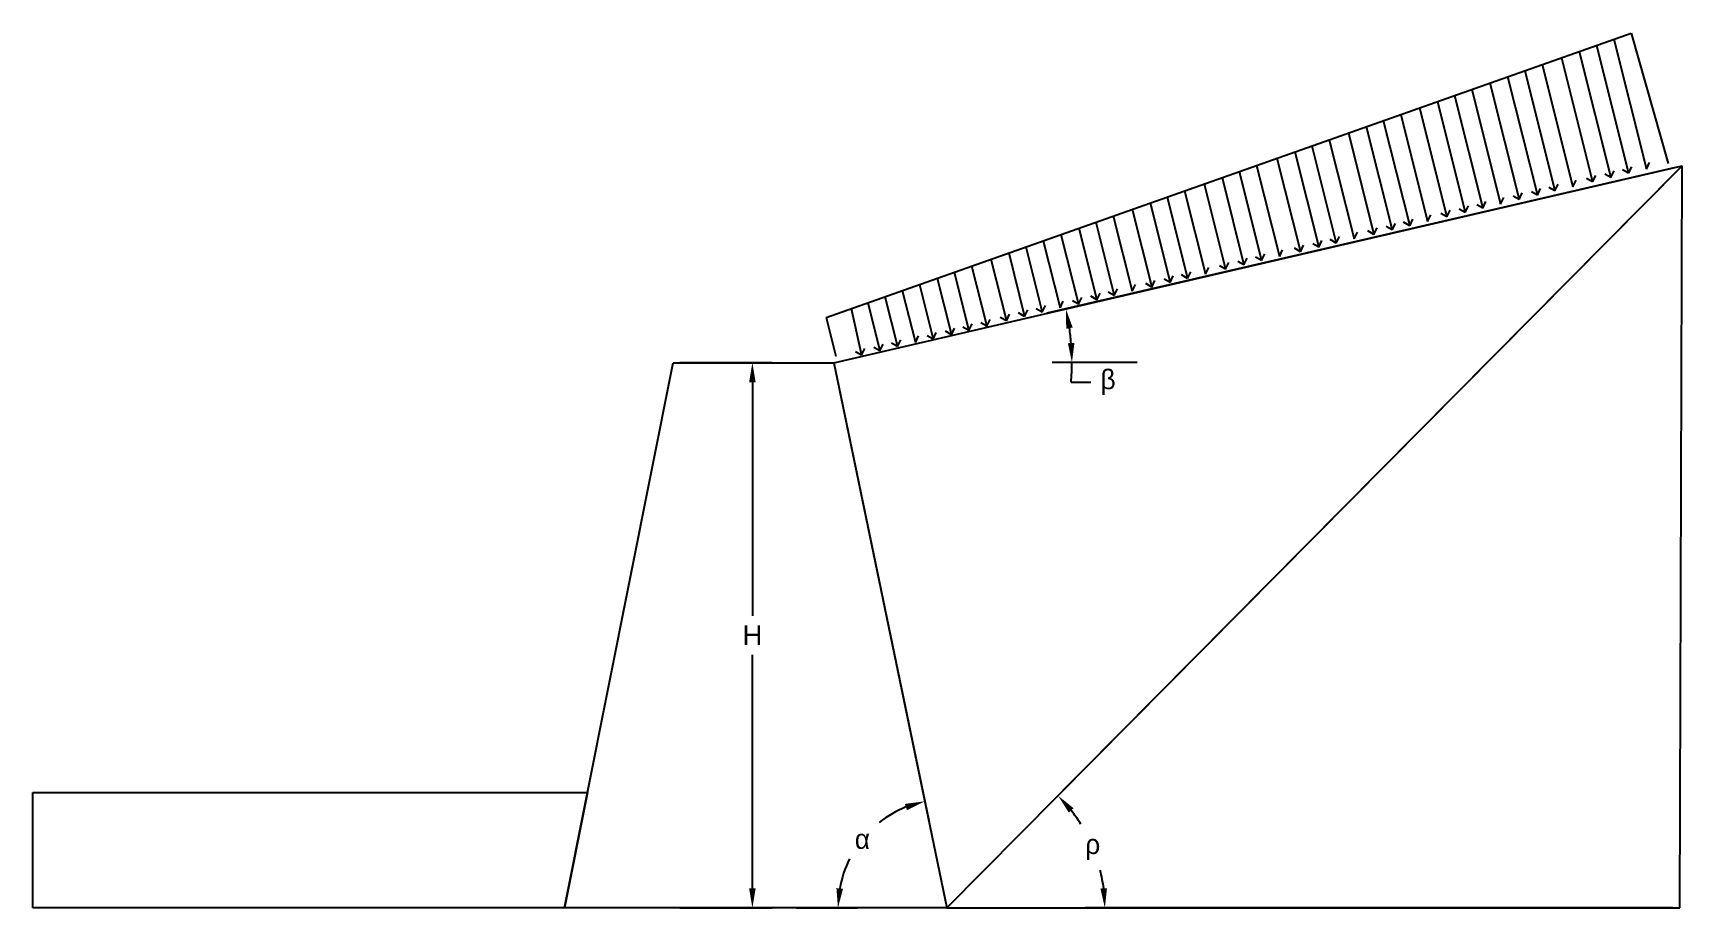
# Model space of a CAD drawing. Header units: inches. Extents: x 6 to 21.1, y 3.8 to 11.8.
import ezdxf

# ---------------------------------------------------------------- set-up
doc = ezdxf.new("R2010")
doc.units = ezdxf.units.IN
doc.header["$MEASUREMENT"] = 0
doc.styles.get("Standard").update_dxf_attribs({"font": 'Arial.ttf'})
doc.dimstyles.get("Standard").update_dxf_attribs({"dimtxt": 0.18, "dimasz": 0.18, "dimexe": 0.18, "dimexo": 0.0625, "dimgap": 0.09, "dimtad": 0, "dimtih": 1, "dimtoh": 1, "dimdec": 4, "dimzin": 0, "dimdsep": 46, "dimtxsty": 'Standard', "dimcen": 0.09, "dimadec": 0, "dimazin": 0, "dimtfac": 1, "dimtdec": 4, "dimtofl": 0, "dimtmove": 0, "dimatfit": 3, "dimfxl": 1, "dimtolj": 1, "dimtzin": 0, "dimarcsym": 0})

# ---------------------------------------------------------------- blocks, each defined once
blk = doc.blocks.new('*D6')
at = {"color": 0, "lineweight": -2, "transparency": 16777216}
for p, q in [((21.083, 10.602), (15.322, 9.266)), ((16.152, 8.814), (15.373, 8.814)), ((15.546, 8.634), (15.726, 8.634))]:
    blk.add_line(p, q, dxfattribs=at)
for start, end in [(4.7259, 8.3315), (355.2741, 0)]:
    blk.add_arc((13.37, 8.814), 2.183, start, end, dxfattribs=at)
at = {"color": 0, "transparency": 16777216}
for points in [[(15.501, 9.124), (15.56, 9.136), (15.497, 9.307)], [(15.576, 8.995), (15.516, 8.992), (15.553, 8.814)]]:
    blk.add_solid(points, dxfattribs=at)
at = {"layer": 'Defpoints', "color": 0, "transparency": 16777216}
for p in [(21.143, 10.616), (15.528, 9.144), (13.37, 8.814), (16.214, 8.814)]:
    blk.add_point(p, dxfattribs=at)
at = {"color": 0, "transparency": 16777216, "insert": (15.884, 8.634), "char_height": 0.18, "attachment_point": 5}
blk.add_mtext('\\A1;{\\Fgreekc|c0;b}', dxfattribs=at)
blk = doc.blocks.new('*D7')
at = {"color": 0, "lineweight": -2, "transparency": 16777216}
for p, q in [((13.383, 8.753), (14.241, 4.621)), ((13.028, 3.82), (13.589, 3.82))]:
    blk.add_line(p, q, dxfattribs=at)
for start, end in [(112.0743, 128.3899), (153.2053, 169.6503)]:
    blk.add_arc((14.407, 3.82), 0.998, start, end, dxfattribs=at)
at = {"color": 0, "transparency": 16777216}
for points in [[(14.023, 4.773), (14.041, 4.716), (14.204, 4.797)], [(13.455, 3.996), (13.395, 4.002), (13.409, 3.82)]]:
    blk.add_solid(points, dxfattribs=at)
at = {"layer": 'Defpoints', "color": 0, "transparency": 16777216}
for p in [(13.37, 8.814), (13.795, 4.608), (12.966, 3.82), (14.407, 3.82)]:
    blk.add_point(p, dxfattribs=at)
at = {"color": 0, "transparency": 16777216, "insert": (13.633, 4.45), "char_height": 0.18, "attachment_point": 5}
blk.add_mtext('\\A1;{\\Fgreeks|c0;a}', dxfattribs=at)
blk = doc.blocks.new('*D8')
at = {"color": 0, "lineweight": -2, "transparency": 16777216}
for p, q in [((21.099, 10.572), (15.3, 4.721)), ((21.06, 3.82), (15.675, 3.82))]:
    blk.add_line(p, q, dxfattribs=at)
for start, end in [(31.9881, 38.1275), (7.1264, 13.8697)]:
    blk.add_arc((14.407, 3.82), 1.448, start, end, dxfattribs=at)
at = {"color": 0, "transparency": 16777216}
for points in [[(15.524, 4.694), (15.568, 4.734), (15.426, 4.848)], [(15.874, 4.001), (15.814, 3.998), (15.855, 3.82)]]:
    blk.add_solid(points, dxfattribs=at)
at = {"layer": 'Defpoints', "color": 0, "transparency": 16777216}
for p in [(21.143, 10.616), (15.805, 4.197), (14.407, 3.82), (21.123, 3.82)]:
    blk.add_point(p, dxfattribs=at)
at = {"color": 0, "transparency": 16777216, "insert": (15.744, 4.377), "char_height": 0.18, "attachment_point": 5}
blk.add_mtext('\\A1;{\\Fgreeks|c0;r}', dxfattribs=at)
blk = doc.blocks.new('*D9')
at = {"color": 0, "lineweight": -2, "transparency": 16777216}
for p, q in [((11.961, 8.814), (12.805, 8.814)), ((12.625, 8.634), (12.625, 6.497)), ((12.625, 4), (12.625, 6.137)), ((11.961, 3.82), (12.805, 3.82))]:
    blk.add_line(p, q, dxfattribs=at)
at = {"color": 0, "transparency": 16777216}
for points in [[(12.595, 8.634), (12.655, 8.634), (12.625, 8.814)], [(12.595, 4), (12.655, 4), (12.625, 3.82)]]:
    blk.add_solid(points, dxfattribs=at)
at = {"layer": 'Defpoints', "color": 0, "transparency": 16777216}
for p in [(11.899, 8.814), (11.899, 3.82), (12.625, 3.82)]:
    blk.add_point(p, dxfattribs=at)
at = {"color": 0, "transparency": 16777216, "insert": (12.625, 6.317), "char_height": 0.18, "attachment_point": 5}
blk.add_mtext('\\A1;H', dxfattribs=at)

msp = doc.modelspace()

# ---------------------------------------------------------------- linework, layer by layer
for p, q in [((13.29997, 9.22906), (20.67883, 11.83295)), ((20.67883, 11.83295), (21.01598, 10.639)), ((20.20204, 11.6647), (20.49243, 10.50912)), ((20.35835, 11.71986), (20.65287, 10.54783)), ((20.51804, 11.77621), (20.81699, 10.58654)), ((19.70203, 11.48825), (19.97879, 10.38687)), ((19.86172, 11.5446), (20.14292, 10.42558)), ((20.03854, 11.607), (20.32462, 10.46856)), ((19.38221, 11.37539), (19.65054, 10.3076)), ((19.54572, 11.43309), (19.81835, 10.34816)), ((18.9015, 11.20576), (19.15689, 10.18946)), ((19.05781, 11.26091), (19.31733, 10.22817)), ((19.2175, 11.31727), (19.48145, 10.26688)), ((18.4059, 11.03087), (18.64791, 10.06778)), ((18.56559, 11.08722), (18.81204, 10.1065)), ((18.738, 11.14806), (18.98908, 10.1489)), ((18.08609, 10.91801), (18.31966, 9.98851)), ((18.2496, 10.97571), (18.48748, 10.02907)), ((17.59472, 10.74461), (17.81437, 9.87053)), ((17.75103, 10.79977), (17.97481, 9.90924)), ((17.91072, 10.85612), (18.13894, 9.94796)), ((13.37044, 8.8137), (21.14342, 10.61644)), ((14.40684, 3.81991), (21.14342, 10.61644)), ((17.24428, 10.62095), (17.45379, 9.78722)), ((17.43122, 10.68691), (17.64656, 9.82997)), ((20.65287, 10.54783), (20.59754, 10.57917)), ((20.65287, 10.54783), (20.68237, 10.60867)), ((20.81699, 10.58654), (20.8465, 10.64738)), ((21.12269, 3.81991), (21.14342, 10.61644)), ((16.76477, 10.45173), (16.96141, 9.66923)), ((16.92828, 10.50943), (17.12922, 9.70979)), ((17.08458, 10.56459), (17.28966, 9.7485)), ((19.97879, 10.38687), (20.0083, 10.44771)), ((20.14292, 10.42558), (20.17243, 10.48642)), ((20.32462, 10.46856), (20.26929, 10.4999)), ((20.32462, 10.46856), (20.35412, 10.5294)), ((20.49243, 10.50912), (20.43711, 10.54046)), ((20.49243, 10.50912), (20.52194, 10.56995)), ((16.2688, 10.27671), (16.45206, 9.54743)), ((16.4251, 10.33187), (16.6125, 9.58614)), ((16.5848, 10.38822), (16.77663, 9.62485)), ((19.31733, 10.22817), (19.34683, 10.289)), ((19.48145, 10.26688), (19.51096, 10.32772)), ((19.65054, 10.3076), (19.59522, 10.33894)), ((19.65054, 10.3076), (19.68005, 10.36843)), ((19.81835, 10.34816), (19.76303, 10.3795)), ((19.81835, 10.34816), (19.84786, 10.40899)), ((19.97879, 10.38687), (19.92347, 10.41821)), ((15.93205, 10.15788), (16.10537, 9.46816)), ((16.10529, 10.21901), (16.28425, 9.50687)), ((18.64791, 10.06778), (18.67742, 10.12862)), ((18.81204, 10.1065), (18.84155, 10.16733)), ((18.98908, 10.1489), (18.93375, 10.18024)), ((18.98908, 10.1489), (19.01858, 10.20973)), ((19.15689, 10.18946), (19.10157, 10.2208)), ((19.15689, 10.18946), (19.1864, 10.25029)), ((19.31733, 10.22817), (19.26201, 10.25951)), ((15.45254, 9.98867), (15.61299, 9.35017)), ((15.61605, 10.04637), (15.7808, 9.39073)), ((15.77235, 10.10152), (15.94124, 9.42944)), ((18.13894, 9.94796), (18.16844, 10.00879)), ((18.31966, 9.98851), (18.26434, 10.01985)), ((18.31966, 9.98851), (18.34917, 10.04935)), ((18.48748, 10.02907), (18.43215, 10.06041)), ((18.48748, 10.02907), (18.51698, 10.08991)), ((18.64791, 10.06778), (18.59259, 10.09912)), ((15.12983, 9.87479), (15.28021, 9.27635)), ((15.28952, 9.93114), (15.44433, 9.31506)), ((17.45379, 9.78722), (17.48329, 9.84805)), ((17.64656, 9.82997), (17.59124, 9.86131)), ((17.64656, 9.82997), (17.67607, 9.89081)), ((17.81437, 9.87053), (17.75905, 9.90187)), ((17.81437, 9.87053), (17.84388, 9.93136)), ((17.97481, 9.90924), (17.91949, 9.94058)), ((17.97481, 9.90924), (18.00432, 9.97008)), ((14.63421, 9.69989), (14.77308, 9.1473)), ((14.81001, 9.76193), (14.95195, 9.19708)), ((14.97352, 9.81963), (15.11977, 9.23763)), ((16.77663, 9.62485), (16.80613, 9.68569)), ((16.96141, 9.66923), (16.90608, 9.70057)), ((16.96141, 9.66923), (16.99091, 9.73007)), ((17.12922, 9.70979), (17.0739, 9.74113)), ((17.12922, 9.70979), (17.15873, 9.77063)), ((17.28966, 9.7485), (17.23434, 9.77984)), ((17.28966, 9.7485), (17.31917, 9.80934)), ((14.15471, 9.53068), (14.2807, 9.02932)), ((14.31822, 9.58838), (14.44851, 9.06987)), ((14.47452, 9.64354), (14.60895, 9.10859)), ((16.10537, 9.46816), (16.13487, 9.52899)), ((16.28425, 9.50687), (16.22892, 9.53821)), ((16.28425, 9.50687), (16.31375, 9.5677)), ((16.45206, 9.54743), (16.39674, 9.57877)), ((16.45206, 9.54743), (16.48157, 9.60826)), ((16.6125, 9.58614), (16.55718, 9.61748)), ((16.6125, 9.58614), (16.642, 9.64698)), ((13.83914, 9.41932), (13.95429, 8.96111)), ((13.99884, 9.47568), (14.11841, 8.99982)), ((15.44433, 9.31506), (15.47384, 9.3759)), ((15.61299, 9.35017), (15.55766, 9.38151)), ((15.61299, 9.35017), (15.64249, 9.41101)), ((15.7808, 9.39073), (15.72548, 9.42207)), ((15.7808, 9.39073), (15.81031, 9.45156)), ((15.94124, 9.42944), (15.88592, 9.46078)), ((15.94124, 9.42944), (15.97075, 9.49028)), ((13.29997, 9.22906), (13.39007, 8.87201)), ((13.53014, 9.31028), (13.62604, 8.88184)), ((13.68284, 9.36416), (13.79385, 8.92239)), ((14.95195, 9.19708), (14.89663, 9.22842)), ((14.95195, 9.19708), (14.98146, 9.25791)), ((15.11977, 9.23763), (15.06445, 9.26897)), ((15.11977, 9.23763), (15.14927, 9.29847)), ((15.28021, 9.27635), (15.22488, 9.30769)), ((15.28021, 9.27635), (15.30971, 9.33718)), ((14.2807, 9.02932), (14.3102, 9.09015)), ((14.44851, 9.06987), (14.39319, 9.10121)), ((14.44851, 9.06987), (14.47802, 9.13071)), ((14.60895, 9.10859), (14.55363, 9.13993)), ((14.60895, 9.10859), (14.63845, 9.16942)), ((14.77308, 9.1473), (14.71775, 9.17864)), ((14.77308, 9.1473), (14.80258, 9.20814)), ((13.62604, 8.88184), (13.65554, 8.94267)), ((13.79385, 8.92239), (13.73853, 8.95373)), ((13.79385, 8.92239), (13.82336, 8.98323)), ((13.95429, 8.96111), (13.89896, 8.99245)), ((13.95429, 8.96111), (13.98379, 9.02194)), ((14.11841, 8.99982), (14.14792, 9.06066)), ((14.2807, 9.02932), (14.22537, 9.06066)), ((13.62604, 8.88184), (13.57071, 8.91318)), ((6.03275, 4.87669), (11.11437, 4.87669)), ((6.03275, 3.81991), (6.03275, 4.87669)), ((11.11437, 4.87669), (10.90382, 3.81991)), ((10.90382, 3.81991), (6.03275, 3.81991)), ((14.40684, 3.81991), (21.12269, 3.81991))]:
    msp.add_line(p, q)
msp.add_lwpolyline([(11.89876, 8.8137), (13.37044, 8.8137), (14.40684, 3.81991), (10.90382, 3.81991), (11.89876, 8.8137)])

# ---------------------------------------------------------------- dimensions: what is measured, and where the dimension line sits
for base, center, p1, p2, text, picture, middle in [((15.52819, 9.14407), (13.37044, 8.8137), (16.21448, 8.8137), (21.14342, 10.61644), '{\\Fgreekc|c0;b}', '*D6', (15.88449, 8.63385)), ((15.80507, 4.19678), (14.40684, 3.81991), (21.14342, 10.61644), (21.12269, 3.81991), '{\\Fgreeks|c0;r}', '*D8', (15.74351, 4.37705)), ((13.79504, 4.60818), (14.40684, 3.81991), (12.96554, 3.81991), (13.37044, 8.8137), '{\\Fgreeks|c0;a}', '*D7', (13.63289, 4.44973))]:
    dim = msp.add_angular_dim_3p(base=base, center=center, p1=p1, p2=p2, text=text, dimstyle='Standard')
    dim.commit()
    dim.dimension.update_dxf_attribs({"geometry": picture, "text_midpoint": middle})
dim = msp.add_linear_dim(base=(12.62483, 3.81991), p1=(11.89876, 8.8137), p2=(11.89876, 3.81991), angle=90, text='H', dimstyle='Standard')
dim.commit()
dim.dimension.update_dxf_attribs({"geometry": '*D9', "text_midpoint": (12.62483, 6.3168)})

doc.saveas('drawing.dxf')
